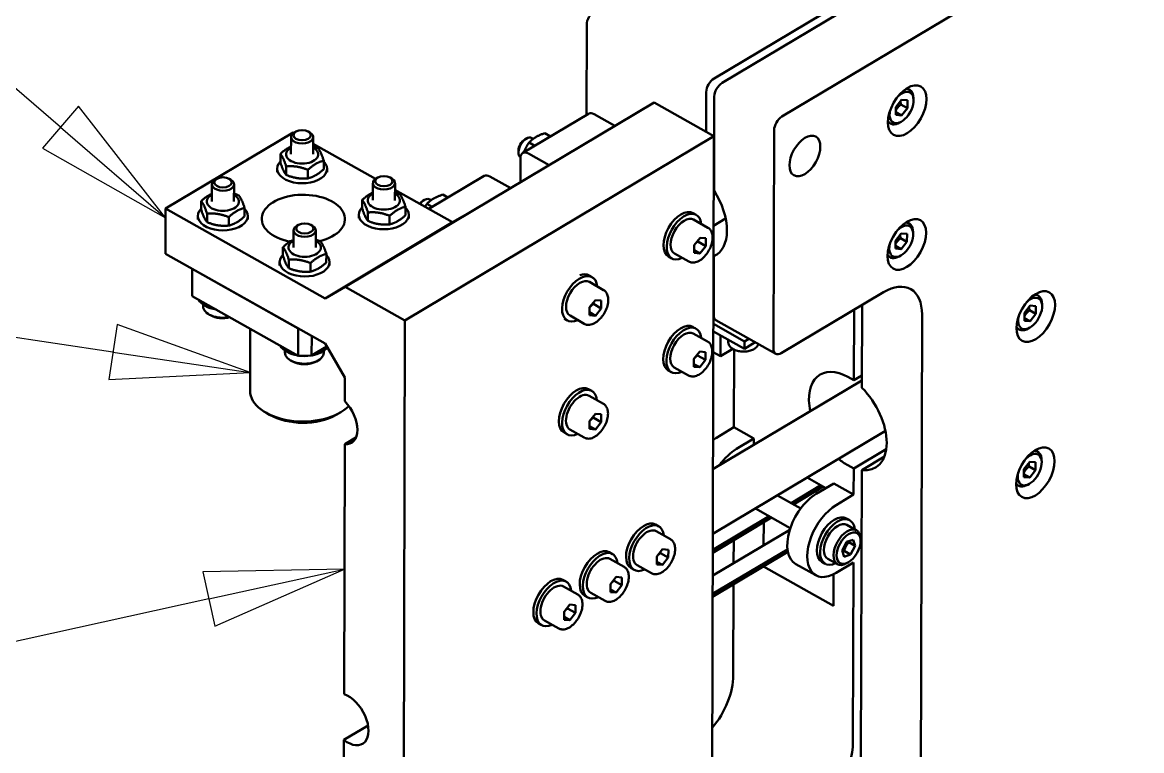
# Model space of a CAD drawing. Header units: millimetres. Extents: x -1901 to 2520, y -3919 to 1782.
# Drawn here: x 1758.4 to 1879.3, y 1298.2 to 1376.8 of the extents above; entities that cross this region are included whole.
import ezdxf

# ---------------------------------------------------------------- set-up
doc = ezdxf.new("R2010")
doc.units = ezdxf.units.MM
doc.header["$LTSCALE"] = 6
doc.layers.add('Symbol (ISO)', color=7, linetype='Continuous', lineweight=25)
doc.layers.add('Visible (ISO)', color=7, linetype='Continuous', lineweight=50)

# ---------------------------------------------------------------- blocks, each defined once
blk = doc.blocks.new('Balloon11')
at = {"layer": 'Symbol (ISO)'}
for p, q in [((293.748, 227.588), (271.189, 247.006)), ((294.074, 227.967), (293.422, 227.209)), ((295.643, 225.957), (294.074, 227.967)), ((293.748, 227.588), (295.643, 225.957)), ((293.422, 227.209), (295.643, 225.957))]:
    blk.add_line(p, q, dxfattribs=at)
at = {"layer": 'Symbol (ISO)', "flags": 128}
blk.add_lwpolyline([(293.422, 227.209), (295.643, 225.957)], dxfattribs=at)
at = {"layer": 'Symbol (ISO)'}
blk.add_solid([(293.422, 227.209), (295.643, 225.957), (294.074, 227.967), (293.422, 227.209)], dxfattribs=at)
blk = doc.blocks.new('Balloon12')
at = {"layer": 'Symbol (ISO)'}
for p, q in [((294.693, 223.536), (272.396, 226.867)), ((294.767, 224.031), (294.619, 223.042)), ((297.166, 223.167), (294.767, 224.031)), ((294.693, 223.536), (297.166, 223.167)), ((294.619, 223.042), (297.166, 223.167))]:
    blk.add_line(p, q, dxfattribs=at)
at = {"layer": 'Symbol (ISO)', "flags": 128}
blk.add_lwpolyline([(294.619, 223.042), (297.166, 223.167)], dxfattribs=at)
at = {"layer": 'Symbol (ISO)'}
blk.add_solid([(294.619, 223.042), (297.166, 223.167), (294.767, 224.031), (294.619, 223.042)], dxfattribs=at)
blk = doc.blocks.new('Balloon26')
at = {"layer": 'Symbol (ISO)'}
for p, q in [((298.863, 219.628), (296.314, 219.581)), ((296.314, 219.581), (296.528, 218.604)), ((296.421, 219.092), (298.863, 219.628)), ((296.528, 218.604), (298.863, 219.628)), ((296.421, 219.092), (270.953, 213.506))]:
    blk.add_line(p, q, dxfattribs=at)
at = {"layer": 'Symbol (ISO)', "flags": 128}
blk.add_lwpolyline([(296.528, 218.604), (298.863, 219.628)], dxfattribs=at)
at = {"layer": 'Symbol (ISO)'}
blk.add_solid([(296.528, 218.604), (298.863, 219.628), (296.314, 219.581), (296.528, 218.604)], dxfattribs=at)

msp = doc.modelspace()

# ---------------------------------------------------------------- linework, layer by layer
at = {"layer": 'Visible (ISO)'}
for p, q in [((1833.135, 1370.789), (1888.228, 1403.638)), ((1889.091, 1403.153), (1833.997, 1370.304)), ((1895.556, 1399.516), (1840.462, 1366.666)), ((1819.339, 1366.841), (1819.366, 1376.587)), ((1854.26, 1369.57), (1853.979, 1369.728)), ((1832.285, 1365.003), (1832.297, 1369.313)), ((1833.159, 1368.828), (1833.132, 1358.686)), ((1852.778, 1367.693), (1853.405, 1368.49)), ((1853.405, 1368.49), (1854.03, 1368.44)), ((1854.03, 1368.44), (1854.028, 1367.592)), ((1854.696, 1368.466), (1854.691, 1368.669)), ((1807.035, 1356.476), (1826.652, 1368.172)), ((1833.118, 1364.535), (1826.652, 1368.172)), ((1852.776, 1366.846), (1852.778, 1367.693)), ((1852.777, 1367.147), (1853.401, 1366.795)), ((1853.338, 1367.98), (1854.028, 1367.592)), ((1854.028, 1367.592), (1853.401, 1366.795)), ((1812.461, 1362.74), (1819.556, 1366.971)), ((1822.425, 1365.652), (1820.173, 1366.918)), ((1852.201, 1365.909), (1851.92, 1366.068)), ((1853.401, 1366.795), (1852.776, 1366.846)), ((1853.371, 1366.11), (1853.194, 1366.009)), ((1787.632, 1364.942), (1773.859, 1356.73)), ((1787.698, 1364.905), (1787.632, 1364.942)), ((1787.949, 1365.051), (1787.767, 1364.948)), ((1789.275, 1365.048), (1789.456, 1364.943)), ((1814.83, 1364.868), (1815.447, 1364.52)), ((1839.625, 1365.19), (1839.56, 1341.58)), ((1787.405, 1362.596), (1787.41, 1364.455)), ((1789.805, 1362.59), (1789.81, 1364.448)), ((1796.537, 1359.932), (1789.808, 1363.718)), ((1799.727, 1344.626), (1833.118, 1364.535)), ((1812.667, 1364.178), (1812.856, 1364.287)), ((1813.143, 1363.862), (1813.76, 1363.515)), ((1813.577, 1364.257), (1813.424, 1364.344)), ((1833.118, 1364.535), (1832.811, 1252.03)), ((1786.262, 1362.638), (1786.26, 1361.718)), ((1811.995, 1362.985), (1812.001, 1362.766)), ((1812.206, 1359.559), (1812.213, 1362.194)), ((1815.329, 1361.421), (1813.078, 1362.688)), ((1785.9, 1360.658), (1785.901, 1361.035)), ((1786.89, 1361.281), (1786.887, 1360.36)), ((1790.947, 1361.903), (1790.944, 1360.982)), ((1791.3, 1360.643), (1791.301, 1361.02)), ((1779.39, 1359.948), (1779.208, 1359.844)), ((1780.716, 1359.944), (1780.898, 1359.84)), ((1789.232, 1360.913), (1789.23, 1359.992)), ((1796.788, 1360.079), (1796.606, 1359.975)), ((1798.114, 1360.075), (1798.295, 1359.97)), ((1802.308, 1356.686), (1808.287, 1360.251)), ((1811.155, 1358.932), (1808.904, 1360.199)), ((1833.108, 1360.884), (1833.138, 1360.901)), ((1778.846, 1357.493), (1778.852, 1359.352)), ((1781.246, 1357.486), (1781.252, 1359.345)), ((1796.244, 1357.624), (1796.249, 1359.482)), ((1798.644, 1357.617), (1798.649, 1359.476)), ((1804.874, 1355.243), (1798.647, 1358.745)), ((1777.703, 1357.535), (1777.701, 1356.614)), ((1795.101, 1357.666), (1795.099, 1356.745)), ((1801.646, 1357.548), (1801.829, 1357.654)), ((1802.555, 1357.64), (1802.429, 1357.713)), ((1803.814, 1358.232), (1804.366, 1357.914)), ((1773.859, 1356.73), (1773.845, 1351.838)), ((1791.1, 1347.03), (1773.859, 1356.73)), ((1778.331, 1356.177), (1778.329, 1355.257)), ((1782.388, 1356.8), (1782.385, 1355.879)), ((1793.262, 1348.263), (1807.035, 1356.476)), ((1795.729, 1356.308), (1795.726, 1355.388)), ((1799.786, 1356.93), (1799.783, 1356.01)), ((1802.1, 1357.242), (1802.679, 1356.908)), ((1807.035, 1356.476), (1804.874, 1355.243)), ((1830.871, 1356.249), (1831.215, 1356.055)), ((1777.341, 1355.555), (1777.342, 1355.932)), ((1780.673, 1355.81), (1780.671, 1354.889)), ((1782.741, 1355.54), (1782.742, 1355.917)), ((1788.229, 1354.975), (1788.047, 1354.872)), ((1789.555, 1354.972), (1789.736, 1354.867)), ((1804.874, 1355.243), (1791.1, 1347.03)), ((1794.739, 1355.686), (1794.74, 1356.062)), ((1798.071, 1355.941), (1798.068, 1355.02)), ((1800.139, 1355.671), (1800.14, 1356.048)), ((1832.473, 1354.66), (1830.921, 1355.533)), ((1833.091, 1354.867), (1834.387, 1355.64)), ((1854.221, 1355.123), (1853.94, 1355.281)), ((1787.685, 1352.52), (1787.69, 1354.379)), ((1790.085, 1352.514), (1790.09, 1354.373)), ((1852.739, 1353.246), (1853.366, 1354.043)), ((1853.366, 1354.043), (1853.991, 1353.993)), ((1853.991, 1353.993), (1853.989, 1353.146)), ((1854.657, 1354.019), (1854.651, 1354.223)), ((1786.542, 1352.562), (1786.54, 1351.642)), ((1830.989, 1351.935), (1830.991, 1352.783)), ((1830.991, 1352.783), (1831.618, 1353.58)), ((1831.379, 1353.167), (1832.241, 1352.682)), ((1832.241, 1352.682), (1831.614, 1351.885)), ((1831.618, 1353.58), (1832.243, 1353.529)), ((1832.243, 1353.529), (1832.241, 1352.682)), ((1852.737, 1352.399), (1852.739, 1353.246)), ((1852.737, 1352.7), (1853.362, 1352.349)), ((1853.299, 1353.534), (1853.989, 1353.146)), ((1853.989, 1353.146), (1853.362, 1352.349)), ((1791.087, 1342.139), (1773.845, 1351.838)), ((1791.227, 1351.827), (1791.224, 1350.907)), ((1828.223, 1351.543), (1828.568, 1351.349)), ((1830.414, 1350.999), (1828.862, 1351.872)), ((1830.989, 1352.236), (1831.614, 1351.885)), ((1831.614, 1351.885), (1830.989, 1351.935)), ((1833.112, 1351.363), (1833.082, 1351.345)), ((1833.112, 1351.577), (1833.095, 1345.218)), ((1833.112, 1351.577), (1833.506, 1351.812)), ((1852.162, 1351.463), (1851.88, 1351.621)), ((1853.362, 1352.349), (1852.737, 1352.399)), ((1853.331, 1351.663), (1853.155, 1351.562)), ((1776.709, 1348.118), (1776.714, 1350.224)), ((1776.732, 1347.275), (1776.74, 1350.21)), ((1776.74, 1350.21), (1788.192, 1343.767)), ((1786.18, 1350.582), (1786.181, 1350.959)), ((1787.17, 1351.205), (1787.167, 1350.284)), ((1789.512, 1350.837), (1789.51, 1349.917)), ((1791.58, 1350.568), (1791.581, 1350.945)), ((1819.628, 1349.515), (1819.967, 1349.319)), ((1776.709, 1348.118), (1776.732, 1347.275)), ((1791.1, 1347.03), (1793.262, 1348.263)), ((1799.727, 1344.626), (1793.262, 1348.263)), ((1821.194, 1347.918), (1819.667, 1348.8)), ((1840.392, 1341.1), (1851.453, 1347.695)), ((1776.732, 1347.275), (1788.184, 1340.832)), ((1819.678, 1346.058), (1820.314, 1346.85)), ((1820.314, 1346.85), (1820.95, 1346.793)), ((1820.95, 1346.793), (1820.95, 1345.944)), ((1868.159, 1347.326), (1867.878, 1347.485)), ((1777.916, 1346.162), (1777.916, 1346.353)), ((1778.704, 1345.199), (1778.535, 1345.296)), ((1819.678, 1345.21), (1819.678, 1346.058)), ((1819.678, 1345.52), (1820.314, 1345.153)), ((1820.102, 1346.434), (1820.95, 1345.944)), ((1820.95, 1345.944), (1820.314, 1345.153)), ((1833.065, 1345.231), (1833.095, 1345.248)), ((1848.276, 1345.8), (1848.255, 1338.172)), ((1849.116, 1337.369), (1849.141, 1346.316)), ((1855.613, 1345.292), (1855.473, 1293.703)), ((1866.675, 1344.602), (1866.677, 1345.45)), ((1866.677, 1345.45), (1867.304, 1346.246)), ((1867.237, 1345.737), (1867.927, 1345.349)), ((1867.927, 1345.349), (1867.3, 1344.552)), ((1867.304, 1346.246), (1867.929, 1346.196)), ((1867.929, 1346.196), (1867.927, 1345.349)), ((1868.595, 1346.223), (1868.59, 1346.426)), ((1799.421, 1232.122), (1799.727, 1344.626)), ((1816.945, 1344.829), (1817.267, 1344.643)), ((1819.094, 1344.281), (1817.567, 1345.162)), ((1820.314, 1345.153), (1819.678, 1345.21)), ((1836.411, 1342.381), (1833.063, 1344.265)), ((1833.341, 1344.67), (1839.807, 1341.032)), ((1867.3, 1344.552), (1866.675, 1344.602)), ((1866.676, 1344.903), (1867.3, 1344.552)), ((1783.008, 1343.744), (1782.989, 1337.041)), ((1788.184, 1340.832), (1788.192, 1343.767)), ((1789.64, 1340.843), (1789.645, 1342.95)), ((1830.837, 1343.947), (1831.182, 1343.753)), ((1832.44, 1342.357), (1830.888, 1343.23)), ((1836.409, 1341.574), (1833.06, 1343.457)), ((1833.828, 1340.768), (1833.834, 1343.022)), ((1866.1, 1343.666), (1865.819, 1343.824)), ((1867.27, 1343.866), (1867.093, 1343.766)), ((1789.64, 1340.843), (1791.275, 1341.818)), ((1793.235, 1338.48), (1791.087, 1342.139)), ((1834.667, 1342.31), (1834.667, 1342.553)), ((1836.409, 1341.574), (1836.411, 1342.381)), ((1837.591, 1342.279), (1836.409, 1341.574)), ((1836.896, 1342.67), (1836.411, 1342.381)), ((1786.754, 1341.189), (1786.755, 1341.38)), ((1788.184, 1340.832), (1789.64, 1340.843)), ((1790.954, 1341.178), (1790.955, 1341.369)), ((1830.955, 1339.633), (1830.957, 1340.48)), ((1830.957, 1340.48), (1831.585, 1341.277)), ((1831.345, 1340.865), (1832.207, 1340.38)), ((1831.585, 1341.277), (1832.209, 1341.227)), ((1832.209, 1341.227), (1832.207, 1340.38)), ((1833.828, 1340.768), (1833.054, 1341.203)), ((1835.163, 1341.564), (1833.828, 1340.768)), ((1835.29, 1333.096), (1835.313, 1341.483)), ((1787.543, 1340.226), (1787.374, 1340.324)), ((1790.161, 1340.219), (1790.33, 1340.315)), ((1828.189, 1339.241), (1828.534, 1339.047)), ((1830.38, 1338.697), (1828.828, 1339.57)), ((1831.58, 1339.583), (1830.955, 1339.633)), ((1830.956, 1339.934), (1831.58, 1339.583)), ((1832.207, 1340.38), (1831.58, 1339.583)), ((1793.228, 1335.91), (1793.235, 1338.48)), ((1833.02, 1328.569), (1849.119, 1338.167)), ((1848.255, 1338.172), (1847.609, 1338.536)), ((1848.255, 1338.172), (1849.12, 1338.688)), ((1819.568, 1337.228), (1819.913, 1337.034)), ((1821.17, 1335.638), (1819.619, 1336.511)), ((1785.093, 1334.448), (1784.671, 1334.691)), ((1792.272, 1334.428), (1792.695, 1334.669)), ((1819.688, 1333.761), (1820.315, 1334.558)), ((1820.315, 1334.558), (1820.94, 1334.508)), ((1820.94, 1334.508), (1820.938, 1333.661)), ((1819.686, 1332.914), (1819.688, 1333.761)), ((1819.687, 1333.215), (1820.311, 1332.864)), ((1820.076, 1334.146), (1820.938, 1333.661)), ((1820.938, 1333.661), (1820.311, 1332.864)), ((1793.216, 1331.268), (1794.422, 1331.987)), ((1816.92, 1332.522), (1817.265, 1332.328)), ((1819.111, 1331.978), (1817.559, 1332.851)), ((1820.311, 1332.864), (1819.686, 1332.914)), ((1833.001, 1321.572), (1851.662, 1332.698)), ((1835.29, 1333.096), (1833.412, 1331.976)), ((1835.29, 1333.096), (1837.446, 1331.883)), ((1793.142, 1304.265), (1793.216, 1331.268)), ((1837.446, 1331.883), (1835.567, 1330.763)), ((1837.446, 1331.883), (1837.444, 1331.206)), ((1851.752, 1330.734), (1848.229, 1328.634)), ((1849.092, 1328.466), (1851.547, 1329.93)), ((1868.113, 1330.451), (1867.832, 1330.609)), ((1868.549, 1329.347), (1868.544, 1329.55)), ((1847.583, 1328.997), (1848.229, 1328.634)), ((1848.229, 1328.634), (1848.221, 1325.821)), ((1849.007, 1297.341), (1849.092, 1328.466)), ((1866.629, 1327.727), (1866.631, 1328.574)), ((1866.631, 1328.574), (1867.258, 1329.371)), ((1867.191, 1328.861), (1867.881, 1328.473)), ((1867.881, 1328.473), (1867.254, 1327.676)), ((1867.258, 1329.371), (1867.883, 1329.32)), ((1867.883, 1329.32), (1867.881, 1328.473)), ((1843.211, 1327.66), (1845.221, 1326.529)), ((1867.254, 1327.676), (1866.629, 1327.727)), ((1866.63, 1328.027), (1867.254, 1327.676)), ((1844.674, 1326.837), (1841.458, 1324.91)), ((1844.926, 1326.695), (1841.71, 1324.768)), ((1846.066, 1327.033), (1844.188, 1325.914)), ((1846.066, 1327.033), (1848.221, 1325.821)), ((1866.054, 1326.79), (1865.773, 1326.949)), ((1867.224, 1326.991), (1867.047, 1326.89)), ((1842.497, 1324.326), (1839.987, 1325.737)), ((1848.221, 1325.821), (1846.343, 1324.701)), ((1839.087, 1323.49), (1832.996, 1319.841)), ((1841.378, 1322.202), (1837.611, 1324.321)), ((1826.82, 1322.588), (1827.165, 1322.394)), ((1839.339, 1323.348), (1832.995, 1319.548)), ((1838.493, 1320.353), (1838.5, 1322.845)), ((1847.448, 1323.261), (1847.793, 1323.067)), ((1848.534, 1321.962), (1847.499, 1322.544)), ((1828.423, 1320.999), (1826.871, 1321.872)), ((1832.988, 1317.086), (1841.323, 1322.032)), ((1848.97, 1320.859), (1848.964, 1321.062)), ((1826.94, 1319.122), (1827.568, 1319.919)), ((1827.568, 1319.919), (1828.193, 1319.868)), ((1828.193, 1319.868), (1828.19, 1319.021)), ((1832.983, 1315.09), (1841.076, 1319.893)), ((1835.25, 1318.429), (1835.257, 1320.903)), ((1846.969, 1319.788), (1847.454, 1320.707)), ((1847.454, 1320.707), (1848.161, 1320.954)), ((1847.694, 1320.67), (1848.383, 1320.282)), ((1848.383, 1320.282), (1847.899, 1319.364)), ((1848.161, 1320.954), (1848.383, 1320.282)), ((1821.812, 1319.602), (1822.157, 1319.408)), ((1823.414, 1318.012), (1821.862, 1318.885)), ((1826.938, 1318.274), (1826.94, 1319.122)), ((1827.328, 1319.506), (1828.19, 1319.021)), ((1828.19, 1319.021), (1827.563, 1318.224)), ((1832.982, 1314.796), (1841.12, 1319.626)), ((1846.474, 1318.302), (1845.44, 1318.884)), ((1847.192, 1319.117), (1846.969, 1319.788)), ((1847.899, 1319.364), (1847.192, 1319.117)), ((1847.209, 1319.752), (1847.899, 1319.364)), ((1824.173, 1317.882), (1824.517, 1317.688)), ((1826.363, 1317.338), (1824.812, 1318.211)), ((1827.563, 1318.224), (1826.938, 1318.274)), ((1826.939, 1318.575), (1827.563, 1318.224)), ((1846.03, 1313.826), (1838.493, 1318.067)), ((1841.972, 1318.323), (1844.127, 1317.11)), ((1844.801, 1318.555), (1845.146, 1318.361)), ((1848.201, 1318.484), (1846.323, 1317.364)), ((1847.644, 1318.502), (1847.467, 1318.401)), ((1848.201, 1318.484), (1848.148, 1299.04)), ((1816.803, 1316.616), (1817.148, 1316.422)), ((1821.932, 1316.135), (1822.559, 1316.932)), ((1822.32, 1316.52), (1823.182, 1316.035)), ((1822.559, 1316.932), (1823.184, 1316.882)), ((1823.184, 1316.882), (1823.182, 1316.035)), ((1846.04, 1317.21), (1846.03, 1313.826)), ((1818.406, 1315.026), (1816.854, 1315.899)), ((1821.355, 1314.352), (1819.803, 1315.225)), ((1821.93, 1315.288), (1821.932, 1316.135)), ((1821.93, 1315.589), (1822.555, 1315.238)), ((1822.555, 1315.238), (1821.93, 1315.288)), ((1823.182, 1316.035), (1822.555, 1315.238)), ((1835.217, 1306.315), (1835.244, 1316.139)), ((1816.923, 1313.149), (1817.551, 1313.946)), ((1817.551, 1313.946), (1818.176, 1313.896)), ((1818.176, 1313.896), (1818.173, 1313.048)), ((1819.164, 1314.896), (1819.509, 1314.702)), ((1816.921, 1312.302), (1816.923, 1313.149)), ((1816.922, 1312.603), (1817.546, 1312.251)), ((1817.311, 1313.533), (1818.173, 1313.048)), ((1818.173, 1313.048), (1817.546, 1312.251)), ((1814.156, 1311.909), (1814.5, 1311.715)), ((1816.346, 1311.365), (1814.795, 1312.238)), ((1817.546, 1312.251), (1816.921, 1312.302)), ((1793.129, 1299.323), (1795.735, 1300.877)), ((1793.002, 1252.755), (1793.129, 1299.323))]:
    msp.add_line(p, q, dxfattribs=at)
for centre, major_axis, ratio, start_param, end_param in [((1820.201, 1377.085), (-0.588, -1.046), 0.5661916, 3.9205862, 5.4913825), ((1833.132, 1369.81), (0.588, 1.046), 0.5661916, 0.7789936, 2.3497899), ((1833.994, 1369.325), (-0.588, -1.046), 0.5661916, 3.9205862, 5.4913825), ((1853.403, 1367.643), (-0.912, -1.621), 0.5661916, 5.1876702, 10.5202931), ((1853.231, 1367.74), (1.03, 1.83), 0.5661916, 5.5259738, 6.6096758), ((1820.171, 1365.94), (-0.615, 1.031), 0.5865704, 5.4865127, 6.2831853), ((1840.459, 1365.688), (0.588, 1.046), 0.5661916, 0.7789936, 2.3497899), ((1853.231, 1367.74), (-1.03, -1.83), 0.5661916, 5.9566948, 7.0403968), ((1788.61, 1364.452), (-1.2, 0.003), 0.5791047, 5.4932082, 10.2147551), ((1812.835, 1363.298), (-0.588, -1.046), 0.5661916, 3.1415927, 6.2298117), ((1812.65, 1363.402), (-0.462, -0.821), 0.5661916, 3.8988042, 5.5259738), ((1788.605, 1362.593), (-1.74, 0.005), 0.5791047, 5.4734017, 10.2345615), ((1813.075, 1361.709), (-0.615, 1.031), 0.5865704, 5.4865127, 7.0573091), ((1788.601, 1361.028), (2.7, -0.007), 0.5791047, 2.6217054, 6.8030725), ((1780.052, 1359.348), (-1.2, 0.003), 0.5791047, 5.4932082, 10.2147551), ((1797.449, 1359.479), (-1.2, 0.003), 0.5791047, 5.4932082, 10.2147551), ((1808.901, 1359.221), (-0.615, 1.031), 0.5865704, 5.4865127, 6.2831853), ((1830.32, 1356.708), (2.996, -5.025), 0.5865704, 6.2162404, 7.8983777), ((1780.046, 1357.49), (-1.74, 0.005), 0.5791047, 5.4734017, 10.2345615), ((1788.74, 1355.613), (-4.5, 0.012), 0.5791047, 1.978962, 7.5286982), ((1797.444, 1357.62), (-1.74, 0.005), 0.5791047, 5.4734017, 10.2345615), ((1801.646, 1356.779), (-0.471, -0.816), 0.5773503, 3.9269908, 4.4578012), ((1801.829, 1356.674), (0.6, 1.039), 0.5773503, 0, 1.371162), ((1780.042, 1355.924), (2.7, -0.007), 0.5791047, 2.6217054, 6.8030725), ((1797.44, 1356.055), (2.7, -0.007), 0.5791047, 2.6217054, 6.8030725), ((1829.547, 1353.896), (-1.324, -2.353), 0.5661916, 3.1415927, 6.2831853), ((1829.892, 1353.702), (-1.324, -2.353), 0.5661916, 2.4619188, 6.9628591), ((1829.892, 1353.702), (-1.03, -1.83), 0.5661916, 3.1415927, 6.2831853), ((1853.364, 1353.196), (-0.912, -1.621), 0.5661916, 5.1876702, 10.5202931), ((1853.191, 1353.293), (1.03, 1.83), 0.5661916, 5.5259738, 6.6096758), ((1852.157, 1353.875), (1.324, 2.353), 0.5661916, 5.6035115, 5.6483229), ((1788.89, 1354.376), (-1.2, 0.003), 0.5791047, 5.4932082, 10.2147551), ((1788.885, 1352.517), (-1.74, 0.005), 0.5791047, 5.4734017, 10.2345615), ((1788.727, 1350.721), (-4.5, 0.012), 0.5791047, 5.011209, 5.0648632), ((1788.881, 1350.952), (2.7, -0.007), 0.5791047, 2.6217054, 6.8030725), ((1852.157, 1353.875), (1.324, 2.353), 0.5661916, 3.776455, 3.8212665), ((1853.191, 1353.293), (-1.03, -1.83), 0.5661916, 5.9566948, 7.0403968), ((1818.617, 1346.981), (-1.35, -2.338), 0.5773503, 2.4619188, 6.9628591), ((1818.617, 1346.981), (-1.05, -1.819), 0.5773503, 3.1415927, 6.2831853), ((1818.278, 1347.177), (1.35, 2.338), 0.5773503, 0, 0.5955505), ((1851.44, 1342.803), (2.942, 5.229), 0.5661916, 5.4913825, 7.0621789), ((1780.019, 1347.33), (-2.7, 0.007), 0.5791047, 0.2973186, 1.3088306), ((1867.302, 1345.399), (-0.912, -1.621), 0.5661916, 5.1876702, 10.5202931), ((1867.13, 1345.496), (1.03, 1.83), 0.5661916, 5.5259738, 6.6096758), ((1780.016, 1346.156), (-2.1, 0.006), 0.5791047, 0, 1.9291574), ((1780.015, 1345.96), (-1.86, 0.005), 0.5791047, 0.7899771, 2.0109429), ((1829.513, 1341.594), (-1.324, -2.353), 0.5661916, 3.1415927, 6.2831853), ((1829.858, 1341.4), (-1.324, -2.353), 0.5661916, 2.4619188, 6.9628591), ((1833.93, 1345.715), (-0.588, -1.046), 0.5661916, 5.4913825, 6.2831853), ((1829.858, 1341.4), (-1.03, -1.83), 0.5661916, 3.1415927, 6.2831853), ((1867.13, 1345.496), (-1.03, -1.83), 0.5661916, 5.9566948, 7.0403968), ((1788.858, 1342.357), (-2.7, 0.007), 0.5791047, 0.2973186, 1.3088306), ((1788.858, 1342.357), (2.7, -0.007), 0.5791047, 5.0227754, 5.8712004), ((1788.854, 1341.183), (-2.1, 0.006), 0.5791047, 0, 3.1415927), ((1788.858, 1342.357), (2.7, -0.007), 0.5791047, 4.4928195, 4.9673114), ((1840.395, 1342.078), (-0.588, -1.046), 0.5661916, 5.4913825, 7.0621789), ((1788.854, 1340.988), (-1.86, 0.005), 0.5791047, 0.7899771, 2.3516155), ((1847.596, 1333.767), (-2.996, 5.025), 0.5865704, 5.4865127, 7.3155146), ((1788.689, 1337.025), (-5.7, 0.016), 0.5791047, 0, 2.6304761), ((1818.244, 1334.875), (-1.324, -2.353), 0.5661916, 3.1415927, 6.2831853), ((1818.589, 1334.681), (-1.324, -2.353), 0.5661916, 2.4619188, 6.9628591), ((1847.596, 1333.767), (2.996, -5.025), 0.5865704, 5.8536815, 8.2609366), ((1792.36, 1334.074), (1.582, -2.654), 0.5865704, 5.8853526, 8.2292655), ((1818.589, 1334.681), (-1.03, -1.83), 0.5661916, 3.1415926, 6.2831853), ((1788.688, 1336.536), (-5.1, 0.014), 0.5791047, 0.7899771, 2.3516155), ((1833.402, 1328.307), (-2.206, -3.922), 0.5661916, 3.9205862, 4.0434837), ((1835.557, 1327.095), (2.206, 3.922), 0.5661916, 0.7789936, 1.39621), ((1847.596, 1333.767), (2.996, -5.025), 0.5865704, 5.250856, 5.4865127), ((1867.256, 1328.524), (-0.912, -1.621), 0.5661916, 5.1876702, 10.5202931), ((1867.084, 1328.621), (1.03, 1.83), 0.5661916, 5.5259738, 6.6096758), ((1844.178, 1322.245), (-2.206, -3.922), 0.5661916, 3.9205862, 6.2831853), ((1867.084, 1328.621), (-1.03, -1.83), 0.5661916, 5.9566948, 7.0403968), ((1846.333, 1321.032), (-2.206, -3.922), 0.5661916, 3.9205862, 7.0621789), ((1846.125, 1320.908), (-1.324, -2.353), 0.5661916, 3.1415927, 6.2831853), ((1846.469, 1320.714), (-1.324, -2.353), 0.5661916, 2.4619188, 6.9628591), ((1825.496, 1320.235), (-1.324, -2.353), 0.5661916, 3.1415927, 6.2831853), ((1825.841, 1320.041), (-1.324, -2.353), 0.5661916, 2.4619188, 6.9628591), ((1846.469, 1320.714), (-1.03, -1.83), 0.5661916, 3.1415927, 6.2831853), ((1847.504, 1320.132), (-1.03, -1.83), 0.5661916, 2.3843811, 7.0403968), ((1825.841, 1320.041), (-1.03, -1.83), 0.5661916, 3.1415926, 6.2831853), ((1820.488, 1317.249), (-1.324, -2.353), 0.5661916, 3.1415927, 6.2831853), ((1820.833, 1317.055), (-1.324, -2.353), 0.5661916, 2.4619188, 6.9628591), ((1820.833, 1317.055), (-1.03, -1.83), 0.5661916, 3.1415926, 6.2831853), ((1815.479, 1314.263), (-1.324, -2.353), 0.5661916, 3.1415927, 6.2831853), ((1815.824, 1314.069), (-1.324, -2.353), 0.5661916, 2.4619188, 6.9628591), ((1815.824, 1314.069), (-1.03, -1.83), 0.5661916, 3.1415926, 6.2831853), ((1831.044, 1303.826), (-2.942, -5.229), 0.5661916, 1.2548037, 2.3497899), ((1793.566, 1301.552), (1.582, -2.654), 0.5865704, 5.2910966, 8.8235215), ((1843.975, 1296.551), (2.942, 5.229), 0.5661916, 3.9205862, 5.4913825)]:
    msp.add_ellipse(centre, major_axis=major_axis, ratio=ratio, start_param=start_param, end_param=end_param, dxfattribs=at)
for centre, major_axis, ratio in [((1854.007, 1367.303), (-1.471, -2.615), 0.5661916), ((1788.611, 1364.662), (0.942, -0.003), 0.5791047), ((1842.951, 1362.412), (-1.177, -2.092), 0.5661916), ((1780.052, 1359.559), (0.942, -0.003), 0.5791047), ((1797.45, 1359.689), (0.942, -0.003), 0.5791047), ((1788.891, 1354.586), (0.942, -0.003), 0.5791047), ((1853.967, 1352.856), (-1.471, -2.615), 0.5661916), ((1867.905, 1345.06), (-1.471, -2.615), 0.5661916), ((1867.859, 1328.184), (-1.471, -2.615), 0.5661916), ((1847.676, 1320.035), (0.912, 1.621), 0.5661916)]:
    msp.add_ellipse(centre, major_axis=major_axis, ratio=ratio, dxfattribs=at)
for points, weights in [([(1853.338, 1367.98), (1853.295, 1368.179), (1853.285, 1368.337)], [1, 1.05817443752, 1.072596407]), ([(1852.777, 1367.32), (1852.968, 1367.684), (1853.338, 1367.98)], [1.03678495851, 1.13336578222, 1]), ([(1814.83, 1364.868), (1813.735, 1364.506), (1813.143, 1363.862)], [1, 1.15470053838, 1]), ([(1786.262, 1362.638), (1786.871, 1363.192), (1787.408, 1363.434)], [1, 1.10506760193, 1.06741817015]), ([(1789.808, 1363.443), (1790.051, 1363.368), (1790.319, 1363.26)], [1.05029218125, 1.0316014945, 1]), ([(1813.143, 1363.862), (1812.774, 1363.334), (1812.576, 1362.808)], [1, 1.07901299302, 1.07731452723]), ([(1786.89, 1361.281), (1786.577, 1362.245), (1786.262, 1362.638)], [1, 1.15470053838, 1]), ([(1790.319, 1363.26), (1790.634, 1362.867), (1790.947, 1361.903)], [1, 1.15470053838, 1]), ([(1786.26, 1361.718), (1786.573, 1360.753), (1786.887, 1360.36)], [1, 1.15470053838, 1]), ([(1789.232, 1360.913), (1788.062, 1361.382), (1786.89, 1361.281)], [1, 1.15470053838, 1]), ([(1789.23, 1359.992), (1790.086, 1360.202), (1790.944, 1360.982)], [1, 1.15470053838, 1]), ([(1790.947, 1361.903), (1790.09, 1361.693), (1789.232, 1360.913)], [1, 1.15470053838, 1]), ([(1786.887, 1360.36), (1788.058, 1359.891), (1789.23, 1359.992)], [1, 1.15470053838, 1]), ([(1777.703, 1357.535), (1778.312, 1358.089), (1778.849, 1358.331)], [1, 1.10506760193, 1.06741817015]), ([(1778.331, 1356.177), (1778.018, 1357.142), (1777.703, 1357.535)], [1, 1.15470053838, 1]), ([(1781.249, 1358.34), (1781.493, 1358.265), (1781.76, 1358.157)], [1.05029218125, 1.0316014945, 1]), ([(1781.76, 1358.157), (1782.075, 1357.764), (1782.388, 1356.8)], [1, 1.15470053838, 1]), ([(1795.101, 1357.666), (1795.71, 1358.219), (1796.246, 1358.461)], [1, 1.10506760193, 1.06741817015]), ([(1795.729, 1356.308), (1795.416, 1357.272), (1795.101, 1357.666)], [1, 1.15470053838, 1]), ([(1798.646, 1358.47), (1798.89, 1358.395), (1799.158, 1358.288)], [1.05029218125, 1.0316014945, 1]), ([(1799.158, 1358.288), (1799.472, 1357.895), (1799.786, 1356.93)], [1, 1.15470053838, 1]), ([(1803.814, 1358.232), (1802.709, 1357.88), (1802.1, 1357.242)], [1, 1.15470053838, 1]), ([(1777.701, 1356.614), (1778.014, 1355.65), (1778.329, 1355.257)], [1, 1.15470053838, 1]), ([(1780.673, 1355.81), (1779.503, 1356.279), (1778.331, 1356.177)], [1, 1.15470053838, 1]), ([(1782.388, 1356.8), (1781.531, 1356.59), (1780.673, 1355.81)], [1, 1.15470053838, 1]), ([(1795.099, 1356.745), (1795.412, 1355.781), (1795.726, 1355.388)], [1, 1.15470053838, 1]), ([(1798.071, 1355.941), (1796.901, 1356.41), (1795.729, 1356.308)], [1, 1.15470053838, 1]), ([(1799.786, 1356.93), (1798.929, 1356.721), (1798.071, 1355.941)], [1, 1.15470053838, 1]), ([(1802.1, 1357.242), (1801.985, 1357.079), (1801.889, 1356.922)], [1, 1.02324502316, 1.03950453603]), ([(1778.329, 1355.257), (1779.499, 1354.788), (1780.671, 1354.889)], [1, 1.15470053838, 1]), ([(1780.671, 1354.889), (1781.527, 1355.099), (1782.385, 1355.879)], [1, 1.15470053838, 1]), ([(1795.726, 1355.388), (1796.897, 1354.918), (1798.068, 1355.02)], [1, 1.15470053838, 1]), ([(1798.068, 1355.02), (1798.925, 1355.23), (1799.783, 1356.01)], [1, 1.15470053838, 1]), ([(1853.299, 1353.534), (1853.255, 1353.732), (1853.246, 1353.89)], [1, 1.05817443752, 1.072596407]), ([(1786.542, 1352.562), (1787.151, 1353.116), (1787.688, 1353.358)], [1, 1.10506760193, 1.06741817015]), ([(1787.17, 1351.205), (1786.857, 1352.169), (1786.542, 1352.562)], [1, 1.15470053838, 1]), ([(1790.088, 1353.367), (1790.331, 1353.292), (1790.599, 1353.185)], [1.05029218125, 1.0316014945, 1]), ([(1790.599, 1353.185), (1790.914, 1352.791), (1791.227, 1351.827)], [1, 1.15470053838, 1]), ([(1830.991, 1352.78), (1831.141, 1352.976), (1831.379, 1353.167)], [1.07709895049, 1.08175930185, 1]), ([(1831.379, 1353.167), (1831.369, 1353.211), (1831.361, 1353.253)], [1, 1.0123818065, 1.02278160139]), ([(1852.738, 1352.873), (1852.929, 1353.237), (1853.299, 1353.534)], [1.03678495851, 1.13336578222, 1]), ([(1786.54, 1351.642), (1786.853, 1350.678), (1787.167, 1350.284)], [1, 1.15470053838, 1]), ([(1791.227, 1351.827), (1790.37, 1351.618), (1789.512, 1350.837)], [1, 1.15470053838, 1]), ([(1787.167, 1350.284), (1788.338, 1349.815), (1789.51, 1349.917)], [1, 1.15470053838, 1]), ([(1789.512, 1350.837), (1788.342, 1351.306), (1787.17, 1351.205)], [1, 1.15470053838, 1]), ([(1789.51, 1349.917), (1790.366, 1350.126), (1791.224, 1350.907)], [1, 1.15470053838, 1]), ([(1820.102, 1346.434), (1820.088, 1346.498), (1820.078, 1346.556)], [1, 1.01779072487, 1.03148954554]), ([(1819.678, 1346.007), (1819.839, 1346.227), (1820.102, 1346.434)], [1.07507328986, 1.09062147728, 1]), ([(1866.676, 1345.076), (1866.867, 1345.44), (1867.237, 1345.737)], [1.03678495851, 1.13336578222, 1]), ([(1867.237, 1345.737), (1867.194, 1345.936), (1867.184, 1346.093)], [1, 1.05817443752, 1.072596407]), ([(1830.957, 1340.478), (1831.107, 1340.674), (1831.345, 1340.865)], [1.07709895049, 1.08175930185, 1]), ([(1831.345, 1340.865), (1831.335, 1340.909), (1831.327, 1340.951)], [1, 1.0123818065, 1.02278160139]), ([(1819.688, 1333.758), (1819.838, 1333.955), (1820.076, 1334.146)], [1.07709895049, 1.08175930185, 1]), ([(1820.076, 1334.146), (1820.066, 1334.19), (1820.058, 1334.231)], [1, 1.0123818065, 1.02278160139]), ([(1866.63, 1328.2), (1866.821, 1328.564), (1867.191, 1328.861)], [1.03678495851, 1.13336578222, 1]), ([(1867.191, 1328.861), (1867.148, 1329.06), (1867.138, 1329.218)], [1, 1.05817443752, 1.072596407]), ([(1847.209, 1319.752), (1847.343, 1320.271), (1847.694, 1320.67)], [1, 1.15470053838, 1]), ([(1847.694, 1320.67), (1847.664, 1320.723), (1847.64, 1320.771)], [1, 1.01825909793, 1.03220800198]), ([(1826.94, 1319.119), (1827.091, 1319.315), (1827.328, 1319.506)], [1.07709895049, 1.08175930185, 1]), ([(1827.328, 1319.506), (1827.319, 1319.55), (1827.311, 1319.592)], [1, 1.0123818065, 1.02278160139]), ([(1846.994, 1319.715), (1847.09, 1319.735), (1847.209, 1319.752)], [1.05498116843, 1.03575392361, 1]), ([(1821.932, 1316.133), (1822.082, 1316.329), (1822.32, 1316.52)], [1.07709895049, 1.08175930185, 1]), ([(1822.32, 1316.52), (1822.31, 1316.564), (1822.302, 1316.605)], [1, 1.0123818065, 1.02278160139]), ([(1816.923, 1313.146), (1817.073, 1313.343), (1817.311, 1313.533)], [1.07709895049, 1.08175930185, 1]), ([(1817.311, 1313.533), (1817.301, 1313.578), (1817.293, 1313.619)], [1, 1.0123818065, 1.02278160139])]:
    msp.add_rational_spline(points, weights, degree=2, dxfattribs=at)
for points, knots in [([(1832.473, 1354.66), (1832.585, 1354.597), (1832.682, 1354.507), (1832.84, 1354.284), (1832.898, 1354.148), (1832.974, 1353.831), (1832.986, 1353.646), (1832.957, 1353.252), (1832.915, 1353.043), (1832.784, 1352.628), (1832.695, 1352.421), (1832.479, 1352.029), (1832.353, 1351.844), (1832.073, 1351.51), (1831.92, 1351.362), (1831.598, 1351.118), (1831.429, 1351.023), (1831.091, 1350.903), (1830.921, 1350.876), (1830.636, 1350.905), (1830.518, 1350.94), (1830.414, 1350.999)], [2.3498148, 2.3498148, 2.3498148, 2.3498148, 2.6109595, 2.6109595, 2.8975301, 2.8975301, 3.2263495, 3.2263495, 3.5666866, 3.5666866, 3.9038557, 3.9038557, 4.2391942, 4.2391942, 4.57603, 4.57603, 4.9162135, 4.9162135, 5.2474445, 5.2474445, 5.4914074, 5.4914074, 5.4914074, 5.4914074]), ([(1821.194, 1347.918), (1821.308, 1347.852), (1821.405, 1347.761), (1821.565, 1347.533), (1821.622, 1347.394), (1821.698, 1347.073), (1821.708, 1346.887), (1821.677, 1346.493), (1821.634, 1346.284), (1821.499, 1345.869), (1821.407, 1345.663), (1821.187, 1345.273), (1821.057, 1345.089), (1820.772, 1344.76), (1820.616, 1344.614), (1820.288, 1344.376), (1820.117, 1344.284), (1819.774, 1344.171), (1819.603, 1344.149), (1819.317, 1344.182), (1819.199, 1344.22), (1819.094, 1344.281)], [2.3561945, 2.3561945, 2.3561945, 2.3561945, 2.6200397, 2.6200397, 2.9079698, 2.9079698, 3.2359216, 3.2359216, 3.5755365, 3.5755365, 3.9125218, 3.9125218, 4.2478355, 4.2478355, 4.584557, 4.584557, 4.9241175, 4.9241175, 5.2539508, 5.2539508, 5.4977871, 5.4977871, 5.4977871, 5.4977871]), ([(1832.44, 1342.357), (1832.552, 1342.294), (1832.648, 1342.205), (1832.806, 1341.982), (1832.864, 1341.846), (1832.94, 1341.529), (1832.952, 1341.344), (1832.924, 1340.95), (1832.882, 1340.741), (1832.75, 1340.325), (1832.661, 1340.119), (1832.446, 1339.727), (1832.319, 1339.541), (1832.04, 1339.208), (1831.887, 1339.06), (1831.565, 1338.816), (1831.396, 1338.721), (1831.057, 1338.601), (1830.887, 1338.574), (1830.602, 1338.602), (1830.485, 1338.638), (1830.38, 1338.697)], [2.3498148, 2.3498148, 2.3498148, 2.3498148, 2.6109595, 2.6109595, 2.8975301, 2.8975301, 3.2263495, 3.2263495, 3.5666866, 3.5666866, 3.9038557, 3.9038557, 4.2391942, 4.2391942, 4.57603, 4.57603, 4.9162135, 4.9162135, 5.2474445, 5.2474445, 5.4914074, 5.4914074, 5.4914074, 5.4914074]), ([(1834.667, 1342.31), (1834.666, 1342.207), (1834.69, 1342.104), (1834.783, 1341.906), (1834.855, 1341.811), (1835.044, 1341.634), (1835.167, 1341.553), (1835.448, 1341.419), (1835.607, 1341.366), (1835.942, 1341.295), (1836.118, 1341.276), (1836.47, 1341.273), (1836.646, 1341.288), (1836.982, 1341.352), (1837.143, 1341.401), (1837.433, 1341.53), (1837.563, 1341.61), (1837.773, 1341.798), (1837.856, 1341.905), (1837.916, 1342.045), (1837.924, 1342.066), (1837.932, 1342.087)], [0.5744935, 0.5744935, 0.5744935, 0.5744935, 0.8406925, 0.8406925, 1.1305108, 1.1305108, 1.4584734, 1.4584734, 1.7970782, 1.7970782, 2.1331834, 2.1331834, 2.4677378, 2.4677378, 2.8036341, 2.8036341, 3.1421915, 3.1421915, 3.4715888, 3.4715888, 3.5294116, 3.5294116, 3.5294116, 3.5294116]), ([(1821.17, 1335.638), (1821.282, 1335.575), (1821.379, 1335.486), (1821.537, 1335.263), (1821.595, 1335.127), (1821.671, 1334.81), (1821.683, 1334.624), (1821.654, 1334.231), (1821.613, 1334.022), (1821.481, 1333.606), (1821.392, 1333.4), (1821.176, 1333.008), (1821.05, 1332.822), (1820.771, 1332.489), (1820.618, 1332.34), (1820.295, 1332.097), (1820.126, 1332.001), (1819.788, 1331.881), (1819.618, 1331.855), (1819.333, 1331.883), (1819.216, 1331.919), (1819.111, 1331.978)], [2.3498148, 2.3498148, 2.3498148, 2.3498148, 2.6109595, 2.6109595, 2.8975301, 2.8975301, 3.2263495, 3.2263495, 3.5666866, 3.5666866, 3.9038557, 3.9038557, 4.2391942, 4.2391942, 4.57603, 4.57603, 4.9162135, 4.9162135, 5.2474445, 5.2474445, 5.4914074, 5.4914074, 5.4914074, 5.4914074]), ([(1828.423, 1320.999), (1828.535, 1320.936), (1828.631, 1320.846), (1828.789, 1320.623), (1828.847, 1320.487), (1828.924, 1320.17), (1828.935, 1319.985), (1828.907, 1319.591), (1828.865, 1319.382), (1828.733, 1318.967), (1828.644, 1318.76), (1828.429, 1318.368), (1828.302, 1318.183), (1828.023, 1317.849), (1827.87, 1317.701), (1827.548, 1317.457), (1827.379, 1317.362), (1827.04, 1317.242), (1826.87, 1317.216), (1826.585, 1317.244), (1826.468, 1317.279), (1826.363, 1317.338)], [2.3498148, 2.3498148, 2.3498148, 2.3498148, 2.6109595, 2.6109595, 2.8975301, 2.8975301, 3.2263495, 3.2263495, 3.5666866, 3.5666866, 3.9038557, 3.9038557, 4.2391942, 4.2391942, 4.57603, 4.57603, 4.9162135, 4.9162135, 5.2474445, 5.2474445, 5.4914074, 5.4914074, 5.4914074, 5.4914074]), ([(1823.414, 1318.012), (1823.526, 1317.949), (1823.623, 1317.86), (1823.781, 1317.637), (1823.839, 1317.501), (1823.915, 1317.184), (1823.927, 1316.998), (1823.898, 1316.605), (1823.856, 1316.396), (1823.725, 1315.98), (1823.636, 1315.774), (1823.42, 1315.382), (1823.294, 1315.196), (1823.014, 1314.863), (1822.861, 1314.715), (1822.539, 1314.471), (1822.37, 1314.375), (1822.032, 1314.256), (1821.862, 1314.229), (1821.577, 1314.257), (1821.459, 1314.293), (1821.355, 1314.352)], [2.3498148, 2.3498148, 2.3498148, 2.3498148, 2.6109595, 2.6109595, 2.8975301, 2.8975301, 3.2263495, 3.2263495, 3.5666866, 3.5666866, 3.9038557, 3.9038557, 4.2391942, 4.2391942, 4.57603, 4.57603, 4.9162135, 4.9162135, 5.2474445, 5.2474445, 5.4914074, 5.4914074, 5.4914074, 5.4914074]), ([(1818.406, 1315.026), (1818.518, 1314.963), (1818.614, 1314.874), (1818.772, 1314.651), (1818.83, 1314.515), (1818.907, 1314.197), (1818.918, 1314.012), (1818.89, 1313.619), (1818.848, 1313.41), (1818.716, 1312.994), (1818.627, 1312.787), (1818.412, 1312.395), (1818.285, 1312.21), (1818.006, 1311.876), (1817.853, 1311.728), (1817.531, 1311.484), (1817.362, 1311.389), (1817.023, 1311.269), (1816.853, 1311.243), (1816.568, 1311.271), (1816.451, 1311.307), (1816.346, 1311.365)], [2.3498148, 2.3498148, 2.3498148, 2.3498148, 2.6109595, 2.6109595, 2.8975301, 2.8975301, 3.2263495, 3.2263495, 3.5666866, 3.5666866, 3.9038557, 3.9038557, 4.2391942, 4.2391942, 4.57603, 4.57603, 4.9162135, 4.9162135, 5.2474445, 5.2474445, 5.4914074, 5.4914074, 5.4914074, 5.4914074])]:
    msp.add_open_spline(points, degree=3, knots=knots, dxfattribs=at)

# ---------------------------------------------------------------- block references
at = {"layer": 'Symbol (ISO)', "xscale": 6, "yscale": 6, "zscale": 6}
for name in ['Balloon11', 'Balloon12', 'Balloon26']:
    msp.add_blockref(name, (0, 0), dxfattribs=at)

doc.saveas('drawing.dxf')
